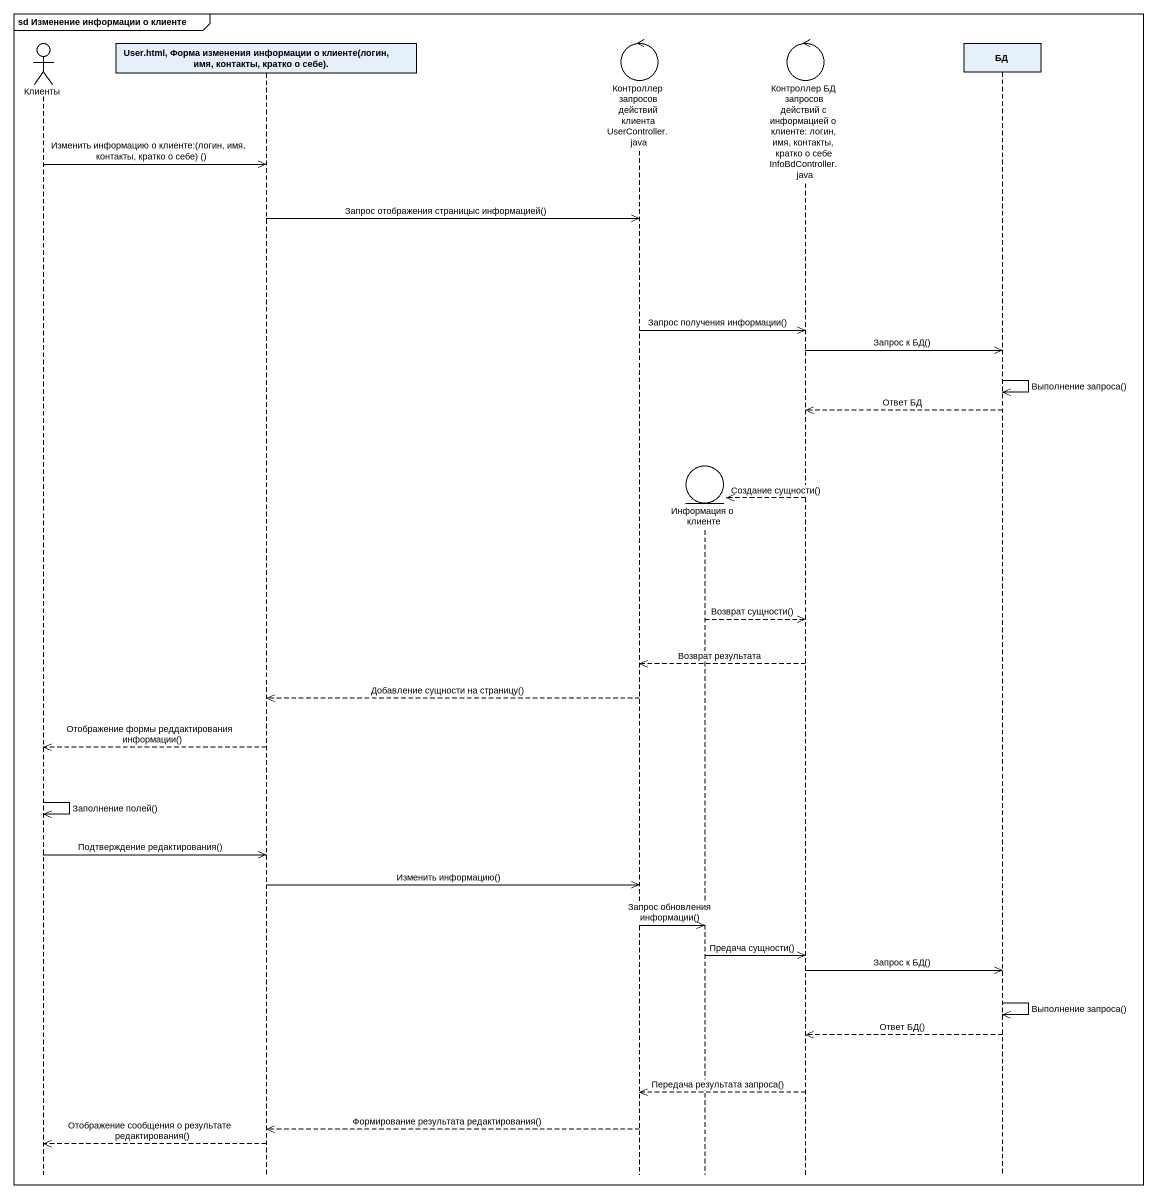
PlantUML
@startuml
mainframe sd Изменение информации о клиенте
hide footbox
actor Клиенты
participant "User.html, Форма изменения информации о клиенте(логин, имя, контакты, кратко о себе)." as User_html_Форма_изменения
control "Контроллер запросов действий клиента UserController.java" as Контроллер_запросов
entity "Информация о клиенте" as Информация_о_клиенте
control "Контроллер БД запросов действий с информацией о клиенте: логин, имя, контакты, кратко о себе InfoBdController.java" as Контроллер_БД_запросов
participant БД

Клиенты ->> User_html_Форма_изменения : Изменить информацию о клиенте:(логин, имя, контакты, кратко о себе) ()
User_html_Форма_изменения ->> Контроллер_запросов : Запрос отображения страницыс информацией()
Контроллер_запросов ->> Контроллер_БД_запросов : Запрос получения информации()
Контроллер_БД_запросов ->> БД : Запрос к БД()
БД ->> БД : Выполнение запроса()
БД -->> Контроллер_БД_запросов : Ответ БД
Контроллер_БД_запросов -->> Информация_о_клиенте ** : Создание сущности()
Информация_о_клиенте -->> Контроллер_БД_запросов : Возврат сущности()
Контроллер_БД_запросов -->> Контроллер_запросов : Возврат результата
Контроллер_запросов -->> User_html_Форма_изменения : Добавление сущности на страницу()
User_html_Форма_изменения -->> Клиенты : Отображение формы реддактирования информации()
Клиенты ->> Клиенты : Заполнение полей()
Клиенты ->> User_html_Форма_изменения : Подтверждение редактирования()
User_html_Форма_изменения ->> Контроллер_запросов : Изменить информацию()
Контроллер_запросов ->> Информация_о_клиенте : Запрос обновления информации()
Информация_о_клиенте ->> Контроллер_БД_запросов : Предача сущности()
Контроллер_БД_запросов ->> БД : Запрос к БД()
БД ->> БД : Выполнение запроса()
БД -->> Контроллер_БД_запросов : Ответ БД()
Контроллер_БД_запросов -->> Контроллер_запросов : Передача результата запроса()
Контроллер_запросов -->> User_html_Форма_изменения : Формирование результата редактирования()
User_html_Форма_изменения -->> Клиенты : Отображение сообщения о результате редактирования()
@enduml
